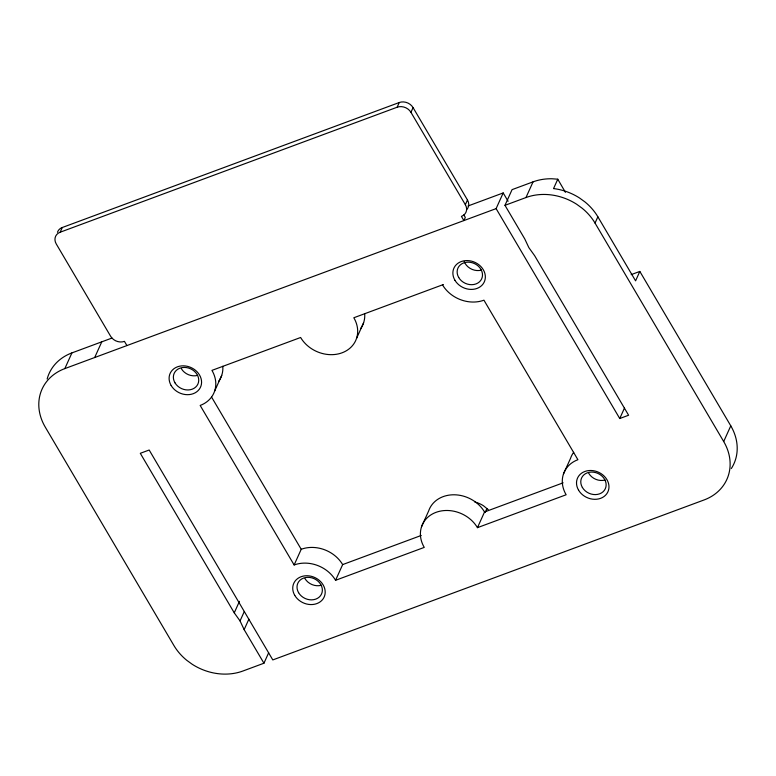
<?xml version="1.0" encoding="UTF-8"?>
<svg xmlns="http://www.w3.org/2000/svg" width="776" height="776" viewBox="0 0 776 776"><rect width="100%" height="100%" fill="white"/><g stroke="black" fill="none" stroke-linecap="round" stroke-linejoin="round"><path stroke-width="1.16" d="M126.915 345.572L124.441 341.372A10.428 8.701 24.3 0 1 110.628 336.27L56.231 243.906A10.428 8.701 24.3 0 1 60.15 232.218L62.274 227.513L399.262 102.519A10.428 8.701 24.3 0 1 413.075 107.621L467.472 199.985A10.428 8.701 24.3 0 1 466.56 209.772M268.661 652.762L263.937 663.218L242.946 671.007A52.128 43.514 24.3 0 1 192.186 664.256L186.715 660.279A52.128 43.514 24.3 0 1 173.882 645.467L45.221 427.023A52.128 43.514 24.3 0 1 64.835 368.6L71.925 352.905L111.987 338.045M94.691 357.523L101.772 341.838M214.642 391.085L221.723 375.4M60.15 232.218L397.137 107.224L399.262 102.519M463.825 214.913L465.309 217.435L463.893 220.578L461.419 216.378A10.428 8.701 24.3 0 0 465.348 204.689L410.95 112.336L413.075 107.621M356.524 338.452L363.614 322.767M263.937 663.218L244.149 629.637L240.046 620.926L234.265 612.846L239.454 601.332M240.046 620.926L244.304 611.507M244.149 629.637L248.873 619.17M442.504 284.86A31.273 26.112 24.3 0 0 483.943 300.186L577.907 459.712A31.273 26.112 24.3 0 0 566.14 494.768L477.453 527.661A31.273 26.112 24.3 0 0 436.015 512.344A31.273 26.112 24.3 0 0 424.249 547.4L335.571 580.293A31.273 26.112 24.3 0 0 294.133 564.976L301.214 549.282L211.557 397.05M465.348 204.689L467.472 199.985M64.835 368.6L496.116 208.618L503.197 192.933L508.115 201.285M335.571 580.293L342.652 564.598L421.232 535.459M496.116 208.618L619.743 418.526L628.608 415.238L534.654 255.711L528.863 247.631L524.76 238.921L504.982 205.33L512.063 189.645L533.054 181.856A52.128 43.514 24.3 0 1 551.901 178.761L557.779 179.198L565.432 192.341M504.982 205.33L525.973 197.55L533.054 181.856M557.779 179.198L553.53 188.616L554.287 188.675A52.128 43.514 24.3 0 1 579.565 198.016L585.036 201.993A52.128 43.514 24.3 0 1 597.869 216.805L635.583 280.844L639.831 271.425L730.779 425.84A52.128 43.514 24.3 0 1 731.322 468.529M421.552 526.7L428.633 511.006A31.273 26.112 24.3 0 1 454.416 494.787A31.273 26.112 24.3 0 1 484.544 511.976L563.124 482.827M234.265 612.846L140.301 453.31L149.176 450.022L272.803 659.93L704.075 499.957A52.128 43.514 24.3 0 0 723.698 441.525L595.037 223.081L597.869 216.805M477.453 527.661L484.544 511.976M485.126 512.49L486.891 508.561M563.444 474.068L570.525 458.373A31.273 26.112 24.3 0 1 573.677 452.33M619.743 418.526L624.467 408.069M723.698 441.525L730.779 425.84M468.044 205.97L503.197 192.933M443.416 284.52L353.827 317.753A31.273 26.112 24.3 0 1 342.061 352.808A31.273 26.112 24.3 0 1 300.622 337.492L211.945 370.385A31.273 26.112 24.3 0 1 200.169 405.441L294.133 564.976M631.15 274.646L639.831 271.425M488.23 509.648L483.448 505.748A23.978 20.021 24.3 0 0 474.863 502.033M47.152 379.018A52.128 43.514 24.3 0 1 71.925 352.905M397.137 107.224A10.428 8.701 24.3 0 1 410.95 112.336M57.453 232.296A10.428 8.701 24.3 0 1 62.274 227.513M525.973 197.55A52.128 43.514 24.3 0 1 576.733 204.292L582.194 208.269A52.128 43.514 24.3 0 1 595.037 223.081M197.618 375.38A13.027 10.883 24.3 0 1 181.341 368.678M481.392 270.116A13.027 10.883 24.3 0 1 464.203 261.522M605.018 480.024A13.027 10.883 24.3 0 1 588.741 473.321M321.245 585.288A13.027 10.883 24.3 0 1 304.968 578.586M301.214 549.282A31.273 26.112 24.3 0 1 342.652 564.598M364.691 313.64A31.273 26.112 24.3 0 1 360.462 328.811M222.799 366.272A31.273 26.112 24.3 0 1 218.57 381.443M171.147 385.517A16.684 13.929 24.3 0 0 199.286 389.261A16.684 13.929 24.3 0 0 185.58 365.991A16.684 13.929 24.3 0 0 171.147 385.517M294.783 595.425A16.684 13.929 24.3 0 0 322.913 599.159A16.684 13.929 24.3 0 0 309.207 575.899A16.684 13.929 24.3 0 0 294.783 595.425M578.557 490.16A16.684 13.929 24.3 0 0 606.687 493.905A16.684 13.929 24.3 0 0 592.98 470.634A16.684 13.929 24.3 0 0 578.557 490.16M454.92 280.252A16.684 13.929 24.3 0 0 483.06 283.997A16.684 13.929 24.3 0 0 469.354 260.726A16.684 13.929 24.3 0 0 454.92 280.252M582.369 487.444A13.027 10.883 24.3 0 0 604.349 490.364A13.027 10.883 24.3 0 0 593.64 472.186A13.027 10.883 24.3 0 0 582.369 487.444M458.732 277.536A13.027 10.883 24.3 0 0 480.713 280.456A13.027 10.883 24.3 0 0 470.014 262.278A13.027 10.883 24.3 0 0 458.732 277.536M298.595 592.699A13.027 10.883 24.3 0 0 320.575 595.628A13.027 10.883 24.3 0 0 309.866 577.451A13.027 10.883 24.3 0 0 298.595 592.699M174.959 382.801A13.027 10.883 24.3 0 0 196.939 385.72A13.027 10.883 24.3 0 0 186.23 367.543A13.027 10.883 24.3 0 0 174.959 382.801"/></g></svg>
